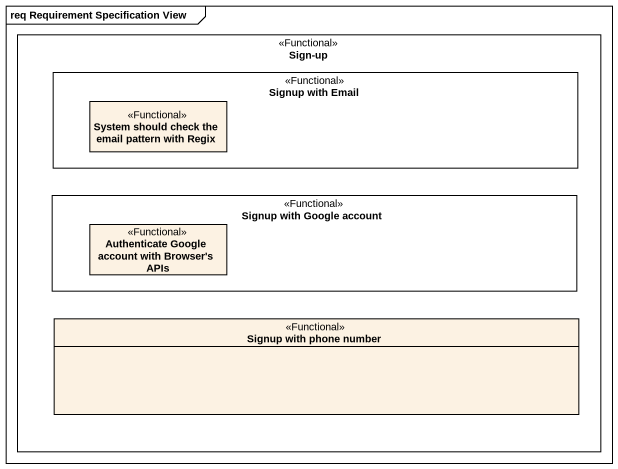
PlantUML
@startuml
mainframe req Requirement Specification View
hide circle
hide empty members
rectangle "Sign-up" as Sign_up <<Functional>> {
  rectangle "Signup with Email" as Signup_with_Email <<Functional>> {
    class "System should check the email pattern with Regix" as System_should_check_the <<Functional>>
  }
  rectangle "Signup with Google account" as Signup_with_Google_account <<Functional>> {
    class "Authenticate Google account with Browser's APIs" as Authenticate_Google_account <<Functional>>
  }
  class "Signup with phone number" as Signup_with_phone_number <<Functional>>
}
@enduml
